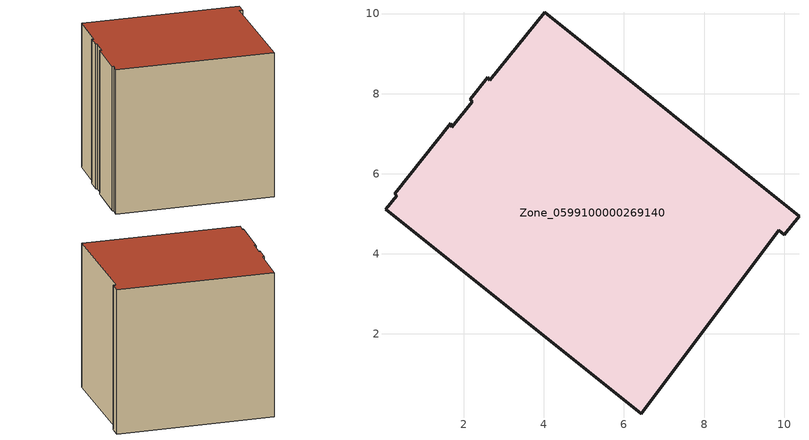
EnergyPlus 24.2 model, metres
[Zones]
Zone_0599100000269140
 floor ground (C_G): 4.02,10.04 10.37,4.94 10,4.47 9.87,4.59 6.43,0 0.04,5.12 0.32,5.46 0.28,5.5 1.68,7.26 1.7,7.16 2.21,7.8 2.16,7.86 2.6,8.41 2.64,8.33 z0.54
 wall outside (C_F): 10.37,4.94 4.02,10.04 2.64,8.33 2.6,8.41 2.16,7.86 2.21,7.8 1.7,7.16 1.68,7.26 0.28,5.5 0.32,5.46 0.04,5.12 6.43,0 9.87,4.59 10,4.47 10.37,4.94 z0.54:8.29
 roof outside (C_R): 2.21,7.8 1.7,7.16 1.68,7.26 0.28,5.5 0.32,5.46 0.04,5.12 6.43,0 9.87,4.59 10,4.47 10.37,4.94 4.02,10.04 2.64,8.33 2.6,8.41 2.16,7.86 z8.29
[BUILDING]
Pand.0599100000269140: North Axis=0; Terrain=City; Loads Convergence Tolerance Value=0.04; Temperature Convergence Tolerance Value=0.4; Solar Distribution=FullExterior; Maximum Number of Warmup Days=25; Minimum Number of Warmup Days=1
[Site:Location]
Rotterdam.The.Hague.AP_ZH_NLD Design_Conditions: Latitude=51.96; Longitude=4.45; Time Zone=1; Elevation=-4.5
[SITE:GROUNDTEMPERATURE:BUILDINGSURFACE]
18, 18, 18, 18, 18, 18, 18, 18, 18, 18, 18, 18
[MATERIAL] Thermal Absorptance=0.9; Solar Absorptance=0.7; Visible Absorptance=0.7
Name | Roughness | Thickness | Conductivity | Density | Specific Heat
G.TC.1965-1974 | MediumSmooth | 0.15 | 0.882353 | 540 | 1210
F.TC.1965-1974 | Rough | 0.3 | 0.697674 | 1920 | 840
R.TC.1965-1974 | MediumRough | 0.2 | 0.232558 | 1500 | 1000
[CONSTRUCTION]
C_G: G.TC.1965-1974
C_F: F.TC.1965-1974
C_R: R.TC.1965-1974
[ZONE]
Zone_0599100000269140: Type=1; Multiplier=1; Ceiling Height=Autocalculate; Volume=Autocalculate; Floor Area=autocalculate; Part of Total Floor Area=Yes
[ZONEINFILTRATION:DESIGNFLOWRATE]
Infil_Zone_0599100000269140: Zone or ZoneList or Space or SpaceList=Zone_0599100000269140; Schedule=AlwaysOn; Design Flow Rate Calculation Method=Flow/Area; Flow Rate per Floor Area=0.003; Constant Term Coefficient=1; Temperature Term Coefficient=0; Velocity Term Coefficient=0; Velocity Squared Term Coefficient=0
[HVACTEMPLATE:ZONE:IDEALLOADSAIRSYSTEM]
Zone_0599100000269140: Maximum Heating Supply Air Temperature=50; Minimum Cooling Supply Air Temperature=13; Maximum Heating Supply Air Humidity Ratio=0.0156; Minimum Cooling Supply Air Humidity Ratio=0.0077; Heating Limit=NoLimit; Cooling Limit=NoLimit; Dehumidification Control Type=ConstantSensibleHeatRatio; Cooling Sensible Heat Ratio=0.7; Dehumidification Setpoint=60; Humidification Control Type=None; Humidification Setpoint=30; Outdoor Air Method=None; Outdoor Air Flow Rate per Person=0.00944; Outdoor Air Flow Rate per Zone Floor Area=0; Outdoor Air Flow Rate per Zone=0; Demand Controlled Ventilation Type=None; Outdoor Air Economizer Type=NoEconomizer; Heat Recovery Type=None; Sensible Heat Recovery Effectiveness=0.7; Latent Heat Recovery Effectiveness=0.65
[ZONECONTROL:THERMOSTAT]
ThermostatControl_Zone_0599100000269140: Zone or ZoneList=Zone_0599100000269140; Control Type Schedule=DualSetpointControlType; Control 1=Thermostat_Zone_0599100000269140; Temperature Difference Between Cutout And Setpoint=0
[THERMOSTATSETPOINT:DUALSETPOINT]
Thermostat_Zone_0599100000269140: Heating Setpoint Temperature Schedule=HeatingSetpoint_Zone_0599100000269140; Cooling Setpoint Temperature Schedule=CoolingSetpoint_Zone_0599100000269140
[SCHEDULE:COMPACT]
HeatingSetpoint_Zone_0599100000269140: Through: 12/31, For: AllDays, Until: 24:00, 21
CoolingSetpoint_Zone_0599100000269140: Through: 12/31, For: AllDays, Until: 24:00, 24
DualSetpointControlType: Through: 12/31, For: AllDays, Until: 24:00, 4
AlwaysOn: Through: 12/31, For: AllDays, Until: 24:00, 1
